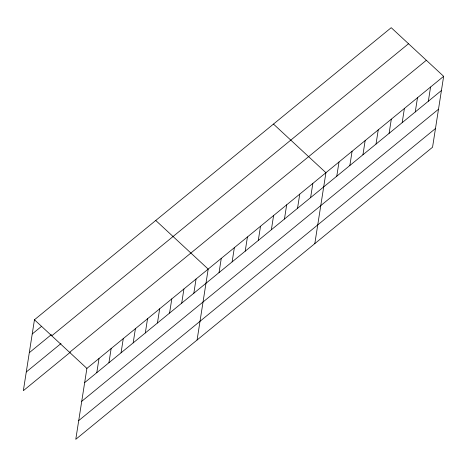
<?xml version="1.0" encoding="UTF-8"?>
<svg xmlns="http://www.w3.org/2000/svg" width="467" height="467" viewBox="0 0 467 467"><rect width="100%" height="100%" fill="white"/><g stroke="black" fill="none" stroke-linecap="round" stroke-linejoin="round"><path stroke-width="0.7" d="M443.65 76.319L86.891 368.399L75.782 439.313L432.547 147.233L443.65 76.319L391.218 27.687L34.453 319.767L23.35 390.681L70.213 352.311M96.797 372.666L99.022 358.469M108.928 362.736L111.152 348.54M121.058 352.807L123.276 338.61M133.183 342.877L135.407 328.675M145.313 332.948L147.537 318.745M157.443 323.012L159.667 308.815M169.574 313.083L171.798 298.886M181.704 303.153L183.928 288.956M193.834 293.223L196.058 279.021M197.086 340.005L208.189 269.091L155.75 220.459M219.046 272.582L221.27 258.385M232.128 261.87L234.352 247.673M245.21 251.164L247.434 236.962M258.292 240.452L260.51 226.256M271.368 229.746L273.592 215.544M284.45 219.035L286.674 204.838M297.532 208.323L299.756 194.126M310.613 197.617L312.837 183.414M314.816 243.616L325.919 172.708L273.487 124.076M336.777 176.199L339.001 161.996M349.859 165.487L352.083 151.29M362.941 154.775L365.165 140.579M376.023 144.07L378.247 129.867M389.104 133.358L391.323 119.161M402.18 122.646L404.404 108.449M415.262 111.94L417.486 97.737M428.344 101.228L430.568 87.031M32.229 333.969L41.604 326.293M29.298 352.684L51.352 334.629M51.755 335.814L408.52 43.74M26.28 371.966L61.014 343.525M69.583 352.351L426.348 60.272M84.667 382.601L441.426 90.522M81.737 401.316L438.495 109.237M78.713 420.598L435.478 128.518M34.453 319.767L86.891 368.399"/></g></svg>
